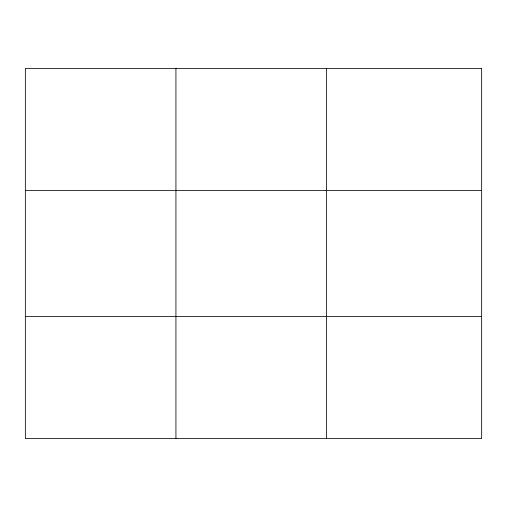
<?xml version="1.0" encoding="UTF-8"?>
<svg xmlns="http://www.w3.org/2000/svg" width="507" height="507" viewBox="0 0 507 507"><rect width="100%" height="100%" fill="white"/><g stroke="black" fill="none" stroke-linecap="round" stroke-linejoin="round"><path stroke-width="0.76" d="M175.929 68.426L175.929 438.574M326.508 68.426L326.508 438.574M25.35 190.575L481.65 190.575M25.35 316.425L481.65 316.425M481.65 68.426L481.65 438.574L25.35 438.574L25.35 68.426L481.65 68.426"/></g></svg>
